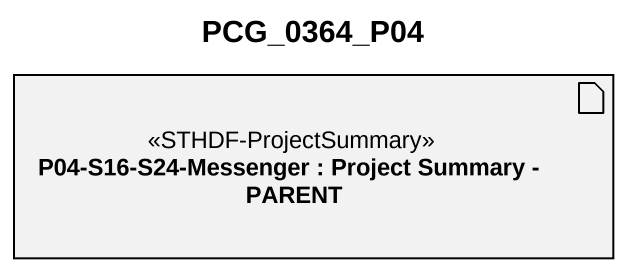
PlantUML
@startuml
title PCG_0364_P04
artifact "P04-S16-S24-Messenger : Project Summary - PARENT" as P04_S16_S24_Messenger <<STHDF-ProjectSummary>>
@enduml
